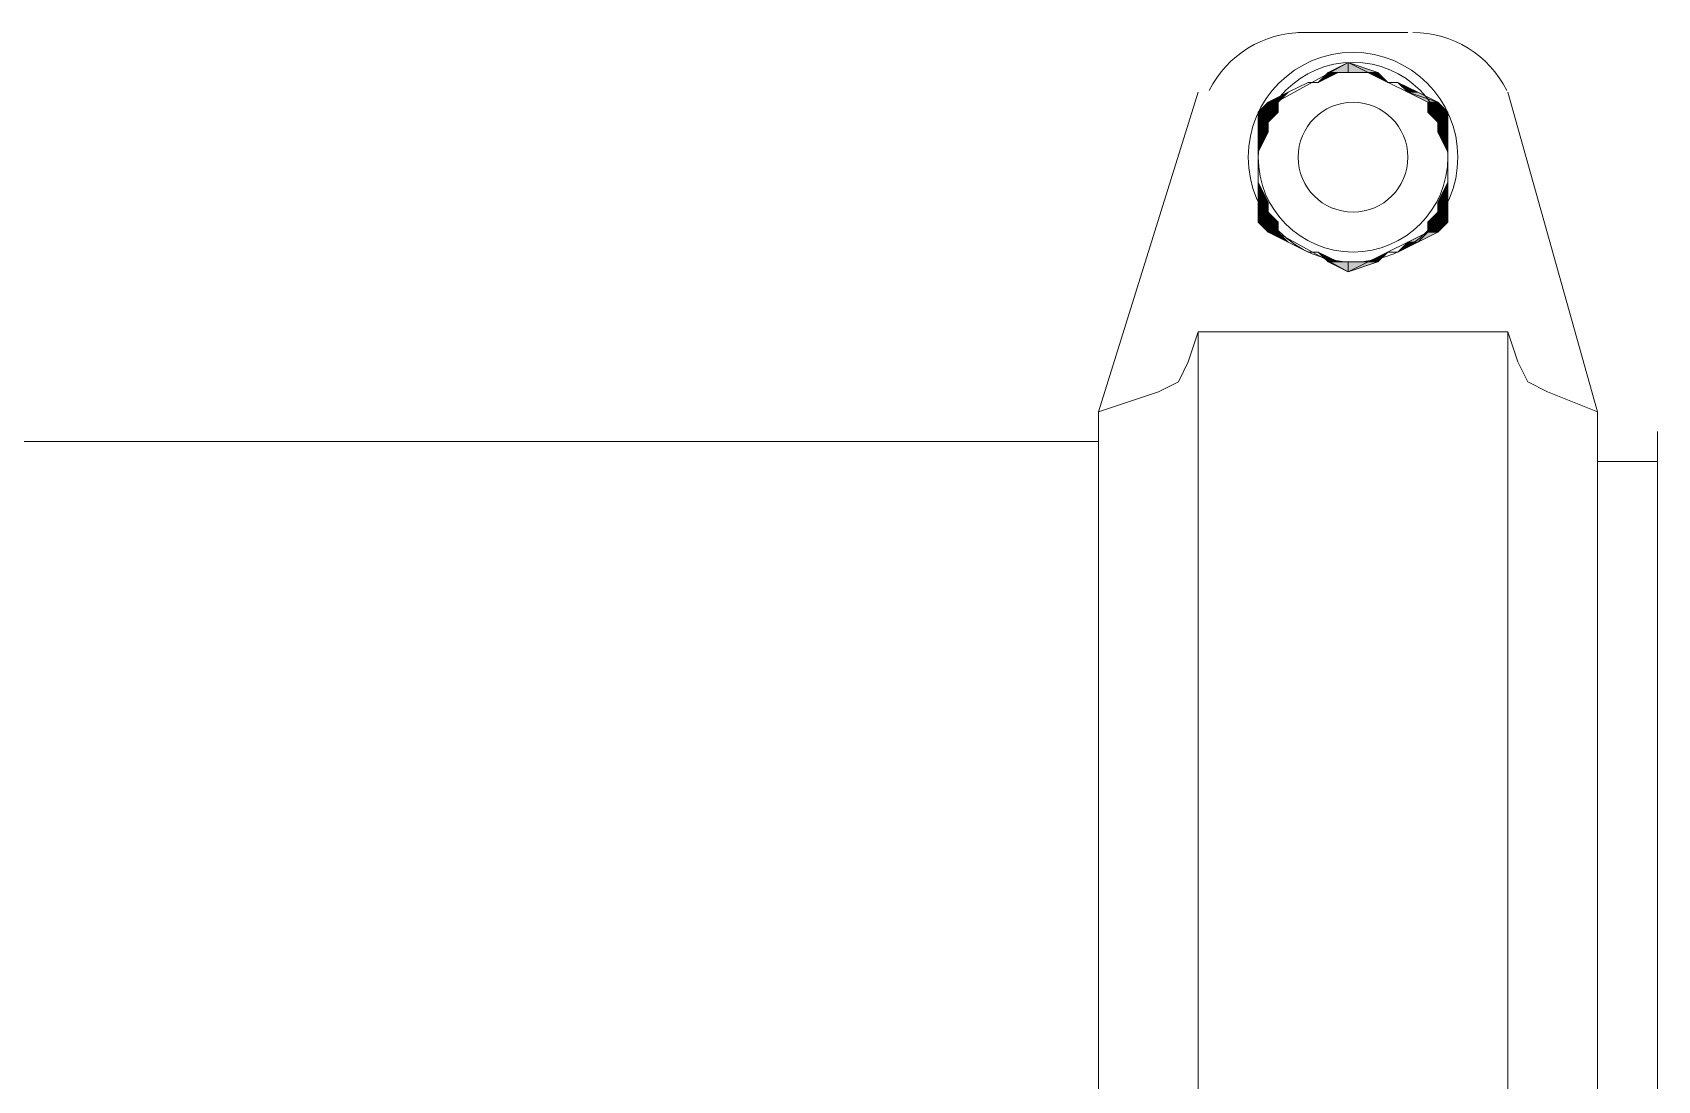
# Model space of a CAD drawing. Header units: millimetres. Extents: x 596 to 768, y 309 to 423.
# Drawn here: x 690.6721 to 690.8154, y 407.4716 to 407.564 of the extents above; entities that cross this region are included whole.
import ezdxf

# ---------------------------------------------------------------- set-up
doc = ezdxf.new("R2010")
doc.units = ezdxf.units.MM
doc.layers.add('1- 3', color=3, linetype='Continuous')

# ---------------------------------------------------------------- blocks, each defined once
blk = doc.blocks.new('CTOBOM')
h = blk.add_hatch(color=0)
h.dxf.hatch_style = 2
h.paths.add_polyline_path([(5.54469, -0.54119), (5.54557, -0.53855), (5.54557, -0.53943)])
h.paths.add_polyline_path([(5.54469, -0.54031), (5.54469, -0.54119), (5.54557, -0.53855)])
h = blk.add_hatch(color=0)
h.dxf.hatch_style = 2
h.paths.add_polyline_path([(5.54557, -0.53943), (5.54645, -0.53767), (5.54645, -0.53943)])
h.paths.add_polyline_path([(5.54557, -0.53855), (5.54557, -0.53943), (5.54645, -0.53767)])
h = blk.add_hatch(color=0)
h.dxf.hatch_style = 2
h.paths.add_polyline_path([(5.54645, -0.53943), (5.54733, -0.53767), (5.54733, -0.53855)])
h.paths.add_polyline_path([(5.54645, -0.53767), (5.54645, -0.53943), (5.54733, -0.53767)])
h = blk.add_hatch(color=0)
h.dxf.hatch_style = 2
h.paths.add_polyline_path([(5.54733, -0.53855), (5.54821, -0.53767), (5.54821, -0.53855)])
h.paths.add_polyline_path([(5.54733, -0.53767), (5.54733, -0.53855), (5.54821, -0.53767)])
h = blk.add_hatch(color=0)
h.dxf.hatch_style = 2
h.paths.add_polyline_path([(5.54997, -0.53767), (5.54821, -0.53855), (5.54821, -0.53767)])
edge = h.paths.add_edge_path()
edge.add_spline(control_points=[(5.54997, -0.53767), (5.54997, -0.53767), (5.54997, -0.53767), (5.54997, -0.53767), (5.54997, -0.53767), (5.54821, -0.53855), (5.54821, -0.53855), (5.54821, -0.53855), (5.54997, -0.53767), (5.54997, -0.53767)], knot_values=[0, 0, 0, 0, 1, 1, 1, 2, 2, 2, 3, 3, 3, 3], degree=3, periodic=0)
h = blk.add_hatch(color=0)
h.dxf.hatch_style = 2
h.paths.add_polyline_path([(5.55261, -0.53767), (5.55437, -0.53767), (5.55437, -0.53855)])
edge = h.paths.add_edge_path()
edge.add_spline(control_points=[(5.55437, -0.53767), (5.55437, -0.53767), (5.55261, -0.53767), (5.55261, -0.53767), (5.55261, -0.53767), (5.55437, -0.53767), (5.55437, -0.53767)], knot_values=[0, 0, 0, 0, 1, 1, 1, 2, 2, 2, 2], degree=3, periodic=0)
h = blk.add_hatch(color=0)
h.dxf.hatch_style = 2
h.paths.add_polyline_path([(5.55437, -0.53855), (5.55525, -0.53767), (5.55525, -0.53855)])
h.paths.add_polyline_path([(5.55437, -0.53767), (5.55437, -0.53855), (5.55525, -0.53767)])
h = blk.add_hatch(color=0)
h.dxf.hatch_style = 2
h.paths.add_polyline_path([(5.55525, -0.53855), (5.55613, -0.53767), (5.55613, -0.53943)])
h.paths.add_polyline_path([(5.55525, -0.53767), (5.55525, -0.53855), (5.55613, -0.53767)])
h = blk.add_hatch(color=0)
h.dxf.hatch_style = 2
h.paths.add_polyline_path([(5.55613, -0.53943), (5.55701, -0.53855), (5.55701, -0.53943)])
h.paths.add_polyline_path([(5.55613, -0.53767), (5.55613, -0.53943), (5.55701, -0.53855)])
h = blk.add_hatch(color=0)
h.dxf.hatch_style = 2
h.paths.add_polyline_path([(5.55701, -0.53943), (5.55789, -0.54031), (5.55789, -0.54119)])
h.paths.add_polyline_path([(5.55701, -0.53855), (5.55701, -0.53943), (5.55789, -0.54031)])
h = blk.add_hatch(color=0)
h.dxf.hatch_style = 2
h.paths.add_polyline_path([(5.54381, -0.54207), (5.54469, -0.54031), (5.54469, -0.54119)])
h = blk.add_hatch(color=0)
h.dxf.hatch_style = 2
h.paths.add_polyline_path([(5.55789, -0.54119), (5.55789, -0.54031), (5.55877, -0.54207)])
h = blk.add_hatch(color=0)
h.dxf.hatch_style = 2
h.paths.add_polyline_path([(5.54381, -0.54295), (5.54293, -0.54471), (5.54293, -0.54383)])
edge = h.paths.add_edge_path()
edge.add_spline(control_points=[(5.54381, -0.54295), (5.54381, -0.54295), (5.54381, -0.54295), (5.54381, -0.54295), (5.54381, -0.54295), (5.54293, -0.54471), (5.54293, -0.54471), (5.54293, -0.54471), (5.54381, -0.54295), (5.54381, -0.54295)], knot_values=[0, 0, 0, 0, 1, 1, 1, 2, 2, 2, 3, 3, 3, 3], degree=3, periodic=0)
h = blk.add_hatch(color=0)
h.dxf.hatch_style = 2
h.paths.add_polyline_path([(5.55877, -0.54295), (5.55965, -0.54383), (5.55965, -0.54471)])
edge = h.paths.add_edge_path()
edge.add_spline(control_points=[(5.55965, -0.54383), (5.55965, -0.54383), (5.55877, -0.54295), (5.55877, -0.54295), (5.55877, -0.54295), (5.55965, -0.54383), (5.55965, -0.54383)], knot_values=[0, 0, 0, 0, 1, 1, 1, 2, 2, 2, 2], degree=3, periodic=0)
h = blk.add_hatch(color=0)
h.dxf.hatch_style = 2
h.paths.add_polyline_path([(5.54205, -0.54647), (5.54293, -0.54647), (5.54293, -0.54823)])
h.paths.add_polyline_path([(5.54293, -0.54383), (5.54205, -0.54647), (5.54293, -0.54647)])
h = blk.add_hatch(color=0)
h.dxf.hatch_style = 2
h.paths.add_polyline_path([(5.55965, -0.54647), (5.56053, -0.54647), (5.55965, -0.54383)])
h.paths.add_polyline_path([(5.55965, -0.54823), (5.55965, -0.54647), (5.56053, -0.54647)])
h = blk.add_hatch(color=0)
h.dxf.hatch_style = 2
h.paths.add_polyline_path([(5.54381, -0.54911), (5.54293, -0.54823), (5.54293, -0.54735)])
edge = h.paths.add_edge_path()
edge.add_spline(control_points=[(5.54381, -0.54911), (5.54381, -0.54911), (5.54381, -0.54911), (5.54381, -0.54911), (5.54381, -0.54911), (5.54293, -0.54823), (5.54293, -0.54823), (5.54293, -0.54823), (5.54381, -0.54911), (5.54381, -0.54911)], knot_values=[0, 0, 0, 0, 1, 1, 1, 2, 2, 2, 3, 3, 3, 3], degree=3, periodic=0)
h = blk.add_hatch(color=0)
h.dxf.hatch_style = 2
h.paths.add_polyline_path([(5.55877, -0.54911), (5.55965, -0.54735), (5.55965, -0.54823)])
edge = h.paths.add_edge_path()
edge.add_spline(control_points=[(5.55965, -0.54735), (5.55965, -0.54735), (5.55877, -0.54911), (5.55877, -0.54911), (5.55877, -0.54911), (5.55965, -0.54735), (5.55965, -0.54735)], knot_values=[0, 0, 0, 0, 1, 1, 1, 2, 2, 2, 2], degree=3, periodic=0)
h = blk.add_hatch(color=0)
h.dxf.hatch_style = 2
h.paths.add_polyline_path([(5.54469, -0.55175), (5.54557, -0.55263), (5.54557, -0.55351)])
edge = h.paths.add_edge_path()
edge.add_spline(control_points=[(5.54557, -0.55263), (5.54557, -0.55263), (5.54469, -0.55175), (5.54469, -0.55175), (5.54469, -0.55175), (5.54557, -0.55263), (5.54557, -0.55263)], knot_values=[0, 0, 0, 0, 1, 1, 1, 2, 2, 2, 2], degree=3, periodic=0)
h = blk.add_hatch(color=0)
h.dxf.hatch_style = 2
h.paths.add_polyline_path([(5.54557, -0.55351), (5.54645, -0.55263), (5.54645, -0.55439)])
h.paths.add_polyline_path([(5.54557, -0.55263), (5.54557, -0.55351), (5.54645, -0.55263)])
h = blk.add_hatch(color=0)
h.dxf.hatch_style = 2
h.paths.add_polyline_path([(5.54645, -0.55439), (5.54733, -0.55351), (5.54733, -0.55439)])
h.paths.add_polyline_path([(5.54645, -0.55263), (5.54645, -0.55439), (5.54733, -0.55351)])
h = blk.add_hatch(color=0)
h.dxf.hatch_style = 2
h.paths.add_polyline_path([(5.55525, -0.55439), (5.55613, -0.55263), (5.55613, -0.55439)])
h.paths.add_polyline_path([(5.55525, -0.55351), (5.55525, -0.55439), (5.55613, -0.55263)])
h = blk.add_hatch(color=0)
h.dxf.hatch_style = 2
h.paths.add_polyline_path([(5.55613, -0.55439), (5.55701, -0.55263), (5.55701, -0.55351)])
h.paths.add_polyline_path([(5.55613, -0.55263), (5.55613, -0.55439), (5.55701, -0.55263)])
h = blk.add_hatch(color=0)
h.dxf.hatch_style = 2
h.paths.add_polyline_path([(5.55789, -0.55175), (5.55701, -0.55351), (5.55701, -0.55263)])
edge = h.paths.add_edge_path()
edge.add_spline(control_points=[(5.55789, -0.55175), (5.55789, -0.55175), (5.55789, -0.55175), (5.55789, -0.55175), (5.55789, -0.55175), (5.55701, -0.55351), (5.55701, -0.55351), (5.55701, -0.55351), (5.55789, -0.55175), (5.55789, -0.55175)], knot_values=[0, 0, 0, 0, 1, 1, 1, 2, 2, 2, 3, 3, 3, 3], degree=3, periodic=0)
h = blk.add_hatch(color=0)
h.dxf.hatch_style = 2
h.paths.add_polyline_path([(5.54733, -0.55439), (5.54821, -0.55351), (5.54821, -0.55439)])
h.paths.add_polyline_path([(5.54733, -0.55351), (5.54733, -0.55439), (5.54821, -0.55351)])
h = blk.add_hatch(color=0)
h.dxf.hatch_style = 2
h.paths.add_polyline_path([(5.54997, -0.55439), (5.54821, -0.55439), (5.54821, -0.55351)])
edge = h.paths.add_edge_path()
edge.add_spline(control_points=[(5.54997, -0.55439), (5.54997, -0.55439), (5.54997, -0.55439), (5.54997, -0.55439), (5.54997, -0.55439), (5.54821, -0.55439), (5.54821, -0.55439), (5.54821, -0.55439), (5.54997, -0.55439), (5.54997, -0.55439)], knot_values=[0, 0, 0, 0, 1, 1, 1, 2, 2, 2, 3, 3, 3, 3], degree=3, periodic=0)
h = blk.add_hatch(color=0)
h.dxf.hatch_style = 2
h.paths.add_polyline_path([(5.55261, -0.55439), (5.55437, -0.55351), (5.55437, -0.55439)])
edge = h.paths.add_edge_path()
edge.add_spline(control_points=[(5.55437, -0.55351), (5.55437, -0.55351), (5.55261, -0.55439), (5.55261, -0.55439), (5.55261, -0.55439), (5.55437, -0.55351), (5.55437, -0.55351)], knot_values=[0, 0, 0, 0, 1, 1, 1, 2, 2, 2, 2], degree=3, periodic=0)
h = blk.add_hatch(color=0)
h.dxf.hatch_style = 2
h.paths.add_polyline_path([(5.55437, -0.55439), (5.55525, -0.55351), (5.55525, -0.55439)])
h.paths.add_polyline_path([(5.55437, -0.55351), (5.55437, -0.55439), (5.55525, -0.55351)])
at = {"color": 0, "lineweight": 20}
for p, q in [((5.57461, -0.51918), (5.68903, -0.51918)), ((5.57725, -0.52446), (5.57725, -0.51918)), ((5.54469, -0.53239), (5.57285, -0.52446)), ((5.57109, -0.52887), (5.57285, -0.52446)), ((5.57285, -0.52446), (5.69167, -0.52446)), ((5.57461, -0.52446), (5.68903, -0.52446)), ((5.57021, -0.53063), (5.57109, -0.52887)), ((5.56581, -0.53239), (5.56845, -0.53151)), ((5.56845, -0.53151), (5.57021, -0.53063)), ((5.56581, -0.55967), (5.56581, -0.53239)), ((5.69871, -0.53239), (5.56581, -0.53239)), ((5.54645, -0.53767), (5.54205, -0.54647)), ((5.55613, -0.53767), (5.54645, -0.53767)), ((5.56053, -0.54647), (5.55613, -0.53767)), ((5.53941, -0.55087), (5.53941, -0.54119)), ((5.54205, -0.54647), (5.54645, -0.55439)), ((5.55613, -0.55439), (5.56053, -0.54647)), ((5.54645, -0.55439), (5.55613, -0.55439)), ((5.54469, -0.55967), (5.57285, -0.56847)), ((5.56845, -0.56055), (5.56581, -0.55967)), ((5.56581, -0.55967), (5.69871, -0.55967)), ((5.57021, -0.56143), (5.56845, -0.56055)), ((5.57109, -0.56319), (5.57021, -0.56143)), ((5.57285, -0.56847), (5.57109, -0.56319)), ((5.57285, -0.56847), (5.69167, -0.56847)), ((5.68903, -0.56847), (5.57461, -0.56847)), ((5.68903, -0.56847), (5.57461, -0.56847))]:
    blk.add_line(p, q, dxfattribs=at)
at = {"color": 0, "lineweight": 0}
for p, q in [((5.54469, -0.54119), (5.54557, -0.53855)), ((5.54469, -0.54119), (5.54557, -0.53855)), ((5.54557, -0.53855), (5.54469, -0.54031)), ((5.54469, -0.54119), (5.54557, -0.53855)), ((5.54469, -0.54119), (5.54557, -0.53855)), ((5.54557, -0.53855), (5.54469, -0.54031)), ((5.54557, -0.53943), (5.54645, -0.53767)), ((5.54557, -0.53943), (5.54645, -0.53767)), ((5.54645, -0.53767), (5.54557, -0.53855)), ((5.54557, -0.53943), (5.54645, -0.53767)), ((5.54557, -0.53943), (5.54645, -0.53767)), ((5.54645, -0.53767), (5.54557, -0.53855)), ((5.54557, -0.53855), (5.54557, -0.53943)), ((5.54557, -0.53855), (5.54557, -0.53943)), ((5.54557, -0.53855), (5.54557, -0.53943)), ((5.54557, -0.53855), (5.54557, -0.53943)), ((5.54645, -0.53767), (5.54645, -0.53943)), ((5.54645, -0.53767), (5.54645, -0.53943)), ((5.54645, -0.53943), (5.54733, -0.53767)), ((5.54645, -0.53767), (5.54645, -0.53943)), ((5.54645, -0.53943), (5.54733, -0.53767)), ((5.54733, -0.53767), (5.54645, -0.53767)), ((5.54645, -0.53943), (5.54733, -0.53767)), ((5.54645, -0.53767), (5.54645, -0.53943)), ((5.54645, -0.53943), (5.54733, -0.53767)), ((5.54733, -0.53767), (5.54645, -0.53767)), ((5.54733, -0.53855), (5.54645, -0.53943)), ((5.54733, -0.53855), (5.54645, -0.53943)), ((5.54733, -0.53767), (5.54733, -0.53855)), ((5.54733, -0.53767), (5.54733, -0.53855)), ((5.54733, -0.53855), (5.54821, -0.53767)), ((5.54733, -0.53767), (5.54733, -0.53855)), ((5.54733, -0.53855), (5.54821, -0.53767)), ((5.54821, -0.53767), (5.54733, -0.53767)), ((5.54733, -0.53855), (5.54821, -0.53767)), ((5.54733, -0.53767), (5.54733, -0.53855)), ((5.54733, -0.53855), (5.54821, -0.53767)), ((5.54821, -0.53767), (5.54733, -0.53767)), ((5.54821, -0.53855), (5.54733, -0.53855)), ((5.54821, -0.53855), (5.54733, -0.53855)), ((5.54821, -0.53767), (5.54821, -0.53855)), ((5.54821, -0.53767), (5.54821, -0.53855)), ((5.54997, -0.53767), (5.54821, -0.53855)), ((5.54821, -0.53855), (5.54821, -0.53767)), ((5.54821, -0.53767), (5.54997, -0.53767)), ((5.54997, -0.53767), (5.54821, -0.53855)), ((5.54821, -0.53855), (5.54821, -0.53767)), ((5.54821, -0.53767), (5.54997, -0.53767)), ((5.55261, -0.53767), (5.55437, -0.53767)), ((5.55437, -0.53855), (5.55261, -0.53767)), ((5.55261, -0.53767), (5.55437, -0.53767)), ((5.55437, -0.53855), (5.55261, -0.53767)), ((5.55437, -0.53767), (5.55437, -0.53855)), ((5.55437, -0.53767), (5.55437, -0.53855)), ((5.55437, -0.53855), (5.55525, -0.53767)), ((5.55437, -0.53767), (5.55437, -0.53855)), ((5.55437, -0.53855), (5.55525, -0.53767)), ((5.55525, -0.53767), (5.55437, -0.53767)), ((5.55437, -0.53855), (5.55525, -0.53767)), ((5.55437, -0.53767), (5.55437, -0.53855)), ((5.55437, -0.53855), (5.55525, -0.53767)), ((5.55525, -0.53767), (5.55437, -0.53767)), ((5.55525, -0.53855), (5.55437, -0.53855)), ((5.55525, -0.53855), (5.55437, -0.53855)), ((5.55525, -0.53767), (5.55525, -0.53855)), ((5.55525, -0.53767), (5.55525, -0.53855)), ((5.55525, -0.53855), (5.55613, -0.53767)), ((5.55525, -0.53767), (5.55525, -0.53855)), ((5.55525, -0.53855), (5.55613, -0.53767)), ((5.55613, -0.53767), (5.55525, -0.53767)), ((5.55525, -0.53855), (5.55613, -0.53767)), ((5.55525, -0.53767), (5.55525, -0.53855)), ((5.55525, -0.53855), (5.55613, -0.53767)), ((5.55613, -0.53767), (5.55525, -0.53767)), ((5.55613, -0.53943), (5.55525, -0.53855)), ((5.55613, -0.53943), (5.55525, -0.53855)), ((5.55613, -0.53767), (5.55613, -0.53943)), ((5.55613, -0.53767), (5.55613, -0.53943)), ((5.55613, -0.53767), (5.55613, -0.53943)), ((5.55701, -0.53855), (5.55613, -0.53767)), ((5.55613, -0.53767), (5.55613, -0.53943)), ((5.55701, -0.53855), (5.55613, -0.53767)), ((5.55613, -0.53943), (5.55701, -0.53855)), ((5.55613, -0.53943), (5.55701, -0.53855)), ((5.55613, -0.53943), (5.55701, -0.53855)), ((5.55613, -0.53943), (5.55701, -0.53855)), ((5.55701, -0.53855), (5.55701, -0.53943)), ((5.55701, -0.53855), (5.55701, -0.53943)), ((5.55701, -0.53855), (5.55701, -0.53943)), ((5.55789, -0.54031), (5.55701, -0.53855)), ((5.55701, -0.53855), (5.55701, -0.53943)), ((5.55789, -0.54031), (5.55701, -0.53855)), ((5.54557, -0.53943), (5.54469, -0.54119)), ((5.54557, -0.53943), (5.54469, -0.54119)), ((5.54645, -0.53943), (5.54557, -0.53943)), ((5.54645, -0.53943), (5.54557, -0.53943)), ((5.55701, -0.53943), (5.55613, -0.53943)), ((5.55701, -0.53943), (5.55613, -0.53943)), ((5.55701, -0.53943), (5.55789, -0.54031)), ((5.55789, -0.54119), (5.55701, -0.53943)), ((5.55701, -0.53943), (5.55789, -0.54031)), ((5.55701, -0.53943), (5.55789, -0.54031)), ((5.55789, -0.54119), (5.55701, -0.53943)), ((5.55701, -0.53943), (5.55789, -0.54031)), ((5.54381, -0.54207), (5.54469, -0.54031)), ((5.54381, -0.54207), (5.54469, -0.54031)), ((5.54469, -0.54119), (5.54381, -0.54207)), ((5.54469, -0.54119), (5.54381, -0.54207)), ((5.54469, -0.54031), (5.54469, -0.54119)), ((5.54469, -0.54031), (5.54469, -0.54119)), ((5.54469, -0.54031), (5.54469, -0.54119)), ((5.54469, -0.54031), (5.54469, -0.54119)), ((5.55789, -0.54031), (5.55789, -0.54119)), ((5.55789, -0.54031), (5.55789, -0.54119)), ((5.55789, -0.54119), (5.55789, -0.54031)), ((5.55789, -0.54031), (5.55877, -0.54207)), ((5.55789, -0.54119), (5.55789, -0.54031)), ((5.55789, -0.54031), (5.55877, -0.54207)), ((5.55877, -0.54207), (5.55789, -0.54119)), ((5.55877, -0.54207), (5.55789, -0.54119)), ((5.54381, -0.54295), (5.54293, -0.54471)), ((5.54293, -0.54383), (5.54381, -0.54295)), ((5.54381, -0.54295), (5.54293, -0.54471)), ((5.54293, -0.54383), (5.54381, -0.54295)), ((5.55877, -0.54295), (5.55965, -0.54383)), ((5.55965, -0.54471), (5.55877, -0.54295)), ((5.55877, -0.54295), (5.55965, -0.54383)), ((5.55965, -0.54471), (5.55877, -0.54295)), ((5.54293, -0.54383), (5.54205, -0.54647)), ((5.54293, -0.54383), (5.54205, -0.54647)), ((5.54293, -0.54647), (5.54293, -0.54383)), ((5.54293, -0.54647), (5.54293, -0.54383)), ((5.54293, -0.54647), (5.54293, -0.54383)), ((5.54293, -0.54383), (5.54293, -0.54471)), ((5.54293, -0.54647), (5.54293, -0.54383)), ((5.54293, -0.54383), (5.54293, -0.54471)), ((5.54293, -0.54471), (5.54293, -0.54383)), ((5.54293, -0.54471), (5.54293, -0.54383)), ((5.55965, -0.54383), (5.55965, -0.54471)), ((5.55965, -0.54383), (5.55965, -0.54471)), ((5.56053, -0.54647), (5.55965, -0.54383)), ((5.55965, -0.54383), (5.55965, -0.54647)), ((5.56053, -0.54647), (5.55965, -0.54383)), ((5.55965, -0.54383), (5.55965, -0.54647)), ((5.55965, -0.54471), (5.55965, -0.54383)), ((5.55965, -0.54383), (5.55965, -0.54647)), ((5.55965, -0.54471), (5.55965, -0.54383)), ((5.55965, -0.54383), (5.55965, -0.54647)), ((5.54293, -0.54471), (5.54293, -0.54647)), ((5.54293, -0.54471), (5.54293, -0.54647)), ((5.55965, -0.54647), (5.55965, -0.54471)), ((5.55965, -0.54647), (5.55965, -0.54471)), ((5.54205, -0.54647), (5.54293, -0.54647)), ((5.54293, -0.54823), (5.54205, -0.54647)), ((5.54205, -0.54647), (5.54293, -0.54647)), ((5.54205, -0.54647), (5.54293, -0.54647)), ((5.54293, -0.54823), (5.54205, -0.54647)), ((5.54205, -0.54647), (5.54293, -0.54647)), ((5.54293, -0.54647), (5.54293, -0.54823)), ((5.54293, -0.54647), (5.54293, -0.54823)), ((5.54293, -0.54823), (5.54293, -0.54647)), ((5.54293, -0.54647), (5.54293, -0.54735)), ((5.54293, -0.54823), (5.54293, -0.54647)), ((5.54293, -0.54647), (5.54293, -0.54735)), ((5.55965, -0.54647), (5.56053, -0.54647)), ((5.55965, -0.54823), (5.55965, -0.54647)), ((5.55965, -0.54647), (5.56053, -0.54647)), ((5.56053, -0.54647), (5.55965, -0.54823)), ((5.55965, -0.54647), (5.56053, -0.54647)), ((5.55965, -0.54823), (5.55965, -0.54647)), ((5.55965, -0.54647), (5.56053, -0.54647)), ((5.56053, -0.54647), (5.55965, -0.54823)), ((5.55965, -0.54647), (5.55965, -0.54823)), ((5.55965, -0.54735), (5.55965, -0.54647)), ((5.55965, -0.54647), (5.55965, -0.54823)), ((5.55965, -0.54735), (5.55965, -0.54647)), ((5.54293, -0.54735), (5.54293, -0.54823)), ((5.54293, -0.54735), (5.54293, -0.54823)), ((5.54293, -0.54823), (5.54293, -0.54735)), ((5.54293, -0.54735), (5.54381, -0.54911)), ((5.54293, -0.54823), (5.54293, -0.54735)), ((5.54293, -0.54735), (5.54381, -0.54911)), ((5.54381, -0.54911), (5.54293, -0.54823)), ((5.54381, -0.54911), (5.54293, -0.54823)), ((5.55877, -0.54911), (5.55965, -0.54735)), ((5.55877, -0.54911), (5.55965, -0.54735)), ((5.55965, -0.54823), (5.55877, -0.54911)), ((5.55965, -0.54823), (5.55877, -0.54911)), ((5.55965, -0.54735), (5.55965, -0.54823)), ((5.55965, -0.54735), (5.55965, -0.54823)), ((5.55965, -0.54823), (5.55965, -0.54735)), ((5.55965, -0.54823), (5.55965, -0.54735)), ((5.54469, -0.55175), (5.54557, -0.55263)), ((5.54557, -0.55351), (5.54469, -0.55175)), ((5.54469, -0.55175), (5.54557, -0.55263)), ((5.54557, -0.55351), (5.54469, -0.55175)), ((5.54557, -0.55263), (5.54557, -0.55351)), ((5.54557, -0.55263), (5.54557, -0.55351)), ((5.54557, -0.55351), (5.54645, -0.55263)), ((5.54557, -0.55263), (5.54557, -0.55351)), ((5.54557, -0.55351), (5.54645, -0.55263)), ((5.54645, -0.55263), (5.54557, -0.55263)), ((5.54557, -0.55351), (5.54645, -0.55263)), ((5.54557, -0.55263), (5.54557, -0.55351)), ((5.54557, -0.55351), (5.54645, -0.55263)), ((5.54645, -0.55263), (5.54557, -0.55263)), ((5.54645, -0.55263), (5.54645, -0.55439)), ((5.54645, -0.55263), (5.54645, -0.55439)), ((5.54645, -0.55263), (5.54645, -0.55439)), ((5.54733, -0.55351), (5.54645, -0.55263)), ((5.54645, -0.55263), (5.54645, -0.55439)), ((5.54733, -0.55351), (5.54645, -0.55263)), ((5.55525, -0.55439), (5.55613, -0.55263)), ((5.55525, -0.55439), (5.55613, -0.55263)), ((5.55613, -0.55263), (5.55525, -0.55351)), ((5.55525, -0.55439), (5.55613, -0.55263)), ((5.55525, -0.55439), (5.55613, -0.55263)), ((5.55613, -0.55263), (5.55525, -0.55351)), ((5.55613, -0.55263), (5.55613, -0.55439)), ((5.55613, -0.55263), (5.55613, -0.55439)), ((5.55613, -0.55439), (5.55701, -0.55263)), ((5.55613, -0.55263), (5.55613, -0.55439)), ((5.55613, -0.55439), (5.55701, -0.55263)), ((5.55701, -0.55263), (5.55613, -0.55263)), ((5.55613, -0.55439), (5.55701, -0.55263)), ((5.55613, -0.55263), (5.55613, -0.55439)), ((5.55613, -0.55439), (5.55701, -0.55263)), ((5.55701, -0.55263), (5.55613, -0.55263)), ((5.55789, -0.55175), (5.55701, -0.55351)), ((5.55701, -0.55263), (5.55789, -0.55175)), ((5.55789, -0.55175), (5.55701, -0.55351)), ((5.55701, -0.55263), (5.55789, -0.55175)), ((5.55701, -0.55263), (5.55701, -0.55351)), ((5.55701, -0.55263), (5.55701, -0.55351)), ((5.55701, -0.55351), (5.55701, -0.55263)), ((5.55701, -0.55351), (5.55701, -0.55263)), ((5.54645, -0.55439), (5.54557, -0.55351)), ((5.54645, -0.55439), (5.54557, -0.55351)), ((5.54645, -0.55439), (5.54733, -0.55351)), ((5.54645, -0.55439), (5.54733, -0.55351)), ((5.54645, -0.55439), (5.54733, -0.55351)), ((5.54645, -0.55439), (5.54733, -0.55351)), ((5.54733, -0.55439), (5.54645, -0.55439)), ((5.54733, -0.55439), (5.54645, -0.55439)), ((5.54733, -0.55351), (5.54733, -0.55439)), ((5.54733, -0.55351), (5.54733, -0.55439)), ((5.54733, -0.55439), (5.54821, -0.55351)), ((5.54733, -0.55351), (5.54733, -0.55439)), ((5.54733, -0.55439), (5.54821, -0.55351)), ((5.54821, -0.55351), (5.54733, -0.55351)), ((5.54733, -0.55439), (5.54821, -0.55351)), ((5.54733, -0.55351), (5.54733, -0.55439)), ((5.54733, -0.55439), (5.54821, -0.55351)), ((5.54821, -0.55351), (5.54733, -0.55351)), ((5.54821, -0.55439), (5.54733, -0.55439)), ((5.54821, -0.55439), (5.54733, -0.55439)), ((5.54821, -0.55351), (5.54821, -0.55439)), ((5.54821, -0.55351), (5.54821, -0.55439)), ((5.54821, -0.55439), (5.54821, -0.55351)), ((5.54821, -0.55351), (5.54997, -0.55439)), ((5.54821, -0.55439), (5.54821, -0.55351)), ((5.54821, -0.55351), (5.54997, -0.55439)), ((5.54997, -0.55439), (5.54821, -0.55439)), ((5.54997, -0.55439), (5.54821, -0.55439)), ((5.55261, -0.55439), (5.55437, -0.55351)), ((5.55261, -0.55439), (5.55437, -0.55351)), ((5.55437, -0.55439), (5.55261, -0.55439)), ((5.55437, -0.55439), (5.55261, -0.55439)), ((5.55437, -0.55351), (5.55437, -0.55439)), ((5.55437, -0.55351), (5.55437, -0.55439)), ((5.55437, -0.55439), (5.55525, -0.55351)), ((5.55437, -0.55351), (5.55437, -0.55439)), ((5.55437, -0.55439), (5.55525, -0.55351)), ((5.55525, -0.55351), (5.55437, -0.55351)), ((5.55437, -0.55439), (5.55525, -0.55351)), ((5.55437, -0.55351), (5.55437, -0.55439)), ((5.55437, -0.55439), (5.55525, -0.55351)), ((5.55525, -0.55351), (5.55437, -0.55351)), ((5.55525, -0.55439), (5.55437, -0.55439)), ((5.55525, -0.55439), (5.55437, -0.55439)), ((5.55525, -0.55351), (5.55525, -0.55439)), ((5.55525, -0.55351), (5.55525, -0.55439)), ((5.55525, -0.55351), (5.55525, -0.55439)), ((5.55525, -0.55351), (5.55525, -0.55439)), ((5.55613, -0.55439), (5.55525, -0.55439)), ((5.55613, -0.55439), (5.55525, -0.55439)), ((5.55701, -0.55351), (5.55613, -0.55439)), ((5.55701, -0.55351), (5.55613, -0.55439))]:
    blk.add_line(p, q, dxfattribs=at)
at = {"color": 0, "lineweight": 20}
blk.add_lwpolyline([(5.57549, -1.67389), (5.57549, -0.56847)], dxfattribs=at)
for points in [[(5.54453, -0.53248), (5.54139, -0.53404), (5.53941, -0.53724), (5.53941, -0.54075)], [(5.54453, -0.53248), (5.54139, -0.53404), (5.53941, -0.53724), (5.53941, -0.54075)], [(5.53941, -0.55043), (5.53941, -0.55393), (5.54139, -0.55713), (5.54453, -0.5587)]]:
    blk.add_open_spline(points, degree=3, dxfattribs=at)
for points in [[(5.55041, -0.53679), (5.54531, -0.53679), (5.54117, -0.54092), (5.54117, -0.54603), (5.54117, -0.55113), (5.54531, -0.55527), (5.55041, -0.55527), (5.55552, -0.55527), (5.55965, -0.55113), (5.55965, -0.54603), (5.55965, -0.54092), (5.55552, -0.53679), (5.55041, -0.53679)], [(5.55041, -0.53767), (5.54579, -0.53767), (5.54205, -0.54141), (5.54205, -0.54603), (5.54205, -0.55064), (5.54579, -0.55439), (5.55041, -0.55439), (5.55503, -0.55439), (5.55877, -0.55064), (5.55877, -0.54603), (5.55877, -0.54141), (5.55503, -0.53767), (5.55041, -0.53767)], [(5.55041, -0.54119), (5.54774, -0.54119), (5.54557, -0.54335), (5.54557, -0.54603), (5.54557, -0.5487), (5.54774, -0.55087), (5.55041, -0.55087), (5.55308, -0.55087), (5.55525, -0.5487), (5.55525, -0.54603), (5.55525, -0.54335), (5.55308, -0.54119), (5.55041, -0.54119)]]:
    blk.add_open_spline(points, degree=3, knots=[0, 0, 0, 0, 1, 1, 1, 2, 2, 2, 3, 3, 3, 4, 4, 4, 4], dxfattribs=at)
at = {"color": 0, "lineweight": 0}
for points in [[(5.54997, -0.53767), (5.54997, -0.53767), (5.54821, -0.53855), (5.54821, -0.53855)], [(5.54821, -0.53855), (5.54821, -0.53855), (5.54997, -0.53767), (5.54997, -0.53767)], [(5.54997, -0.53767), (5.54997, -0.53767), (5.54821, -0.53855), (5.54821, -0.53855)], [(5.54821, -0.53855), (5.54821, -0.53855), (5.54997, -0.53767), (5.54997, -0.53767)], [(5.54997, -0.53767), (5.54997, -0.53767), (5.55085, -0.53767), (5.55085, -0.53767)], [(5.55085, -0.53767), (5.55085, -0.53767), (5.54997, -0.53767), (5.54997, -0.53767)], [(5.54997, -0.53767), (5.54997, -0.53767), (5.55085, -0.53767), (5.55085, -0.53767)], [(5.55085, -0.53767), (5.55085, -0.53767), (5.54997, -0.53767), (5.54997, -0.53767)], [(5.55085, -0.53767), (5.55085, -0.53767), (5.55261, -0.53767), (5.55261, -0.53767)], [(5.55261, -0.53767), (5.55261, -0.53767), (5.55085, -0.53767), (5.55085, -0.53767)], [(5.55085, -0.53767), (5.55085, -0.53767), (5.55261, -0.53767), (5.55261, -0.53767)], [(5.55261, -0.53767), (5.55261, -0.53767), (5.55085, -0.53767), (5.55085, -0.53767)], [(5.55437, -0.53767), (5.55437, -0.53767), (5.55261, -0.53767), (5.55261, -0.53767)], [(5.55261, -0.53767), (5.55261, -0.53767), (5.55437, -0.53767), (5.55437, -0.53767)], [(5.55437, -0.53767), (5.55437, -0.53767), (5.55261, -0.53767), (5.55261, -0.53767)], [(5.55261, -0.53767), (5.55261, -0.53767), (5.55437, -0.53767), (5.55437, -0.53767)], [(5.54381, -0.54295), (5.54381, -0.54295), (5.54293, -0.54471), (5.54293, -0.54471)], [(5.54293, -0.54471), (5.54293, -0.54471), (5.54381, -0.54295), (5.54381, -0.54295)], [(5.54381, -0.54295), (5.54381, -0.54295), (5.54293, -0.54471), (5.54293, -0.54471)], [(5.54293, -0.54471), (5.54293, -0.54471), (5.54381, -0.54295), (5.54381, -0.54295)], [(5.54381, -0.54295), (5.54381, -0.54295), (5.54381, -0.54207), (5.54381, -0.54207)], [(5.54381, -0.54207), (5.54381, -0.54207), (5.54381, -0.54295), (5.54381, -0.54295)], [(5.54381, -0.54295), (5.54381, -0.54295), (5.54381, -0.54207), (5.54381, -0.54207)], [(5.54381, -0.54207), (5.54381, -0.54207), (5.54381, -0.54295), (5.54381, -0.54295)], [(5.55877, -0.54207), (5.55877, -0.54207), (5.55877, -0.54295), (5.55877, -0.54295)], [(5.55877, -0.54295), (5.55877, -0.54295), (5.55877, -0.54207), (5.55877, -0.54207)], [(5.55877, -0.54207), (5.55877, -0.54207), (5.55877, -0.54295), (5.55877, -0.54295)], [(5.55877, -0.54295), (5.55877, -0.54295), (5.55877, -0.54207), (5.55877, -0.54207)], [(5.55965, -0.54383), (5.55965, -0.54383), (5.55877, -0.54295), (5.55877, -0.54295)], [(5.55877, -0.54295), (5.55877, -0.54295), (5.55965, -0.54383), (5.55965, -0.54383)], [(5.55965, -0.54383), (5.55965, -0.54383), (5.55877, -0.54295), (5.55877, -0.54295)], [(5.55877, -0.54295), (5.55877, -0.54295), (5.55965, -0.54383), (5.55965, -0.54383)], [(5.54293, -0.54383), (5.54293, -0.54383), (5.54293, -0.54647), (5.54293, -0.54647)], [(5.54293, -0.54647), (5.54293, -0.54647), (5.54293, -0.54383), (5.54293, -0.54383)], [(5.54293, -0.54383), (5.54293, -0.54383), (5.54293, -0.54647), (5.54293, -0.54647)], [(5.54293, -0.54647), (5.54293, -0.54647), (5.54293, -0.54383), (5.54293, -0.54383)], [(5.55965, -0.54383), (5.55965, -0.54383), (5.55965, -0.54471), (5.55965, -0.54471)], [(5.55965, -0.54471), (5.55965, -0.54471), (5.55965, -0.54383), (5.55965, -0.54383)], [(5.55965, -0.54383), (5.55965, -0.54383), (5.55965, -0.54471), (5.55965, -0.54471)], [(5.55965, -0.54471), (5.55965, -0.54471), (5.55965, -0.54383), (5.55965, -0.54383)], [(5.55965, -0.54647), (5.55965, -0.54647), (5.55965, -0.54823), (5.55965, -0.54823)], [(5.55965, -0.54823), (5.55965, -0.54823), (5.55965, -0.54647), (5.55965, -0.54647)], [(5.55965, -0.54647), (5.55965, -0.54647), (5.55965, -0.54823), (5.55965, -0.54823)], [(5.55965, -0.54823), (5.55965, -0.54823), (5.55965, -0.54647), (5.55965, -0.54647)], [(5.54293, -0.54735), (5.54293, -0.54735), (5.54293, -0.54823), (5.54293, -0.54823)], [(5.54293, -0.54823), (5.54293, -0.54823), (5.54293, -0.54735), (5.54293, -0.54735)], [(5.54293, -0.54735), (5.54293, -0.54735), (5.54293, -0.54823), (5.54293, -0.54823)], [(5.54293, -0.54823), (5.54293, -0.54823), (5.54293, -0.54735), (5.54293, -0.54735)], [(5.54381, -0.54911), (5.54381, -0.54911), (5.54293, -0.54823), (5.54293, -0.54823)], [(5.54293, -0.54823), (5.54293, -0.54823), (5.54381, -0.54911), (5.54381, -0.54911)], [(5.54381, -0.54911), (5.54381, -0.54911), (5.54293, -0.54823), (5.54293, -0.54823)], [(5.54293, -0.54823), (5.54293, -0.54823), (5.54381, -0.54911), (5.54381, -0.54911)], [(5.55965, -0.54735), (5.55965, -0.54735), (5.55877, -0.54911), (5.55877, -0.54911)], [(5.55877, -0.54911), (5.55877, -0.54911), (5.55965, -0.54735), (5.55965, -0.54735)], [(5.55965, -0.54735), (5.55965, -0.54735), (5.55877, -0.54911), (5.55877, -0.54911)], [(5.55877, -0.54911), (5.55877, -0.54911), (5.55965, -0.54735), (5.55965, -0.54735)], [(5.54381, -0.54911), (5.54381, -0.54911), (5.54381, -0.54999), (5.54381, -0.54999)], [(5.54381, -0.54999), (5.54381, -0.54999), (5.54381, -0.54911), (5.54381, -0.54911)], [(5.54381, -0.54911), (5.54381, -0.54911), (5.54381, -0.54999), (5.54381, -0.54999)], [(5.54381, -0.54999), (5.54381, -0.54999), (5.54381, -0.54911), (5.54381, -0.54911)], [(5.54381, -0.54999), (5.54381, -0.54999), (5.54469, -0.55175), (5.54469, -0.55175)], [(5.54469, -0.55175), (5.54469, -0.55175), (5.54381, -0.54999), (5.54381, -0.54999)], [(5.54381, -0.54999), (5.54381, -0.54999), (5.54469, -0.55175), (5.54469, -0.55175)], [(5.54469, -0.55175), (5.54469, -0.55175), (5.54381, -0.54999), (5.54381, -0.54999)], [(5.55789, -0.55175), (5.55789, -0.55175), (5.55877, -0.54999), (5.55877, -0.54999)], [(5.55877, -0.54999), (5.55877, -0.54999), (5.55789, -0.55175), (5.55789, -0.55175)], [(5.55789, -0.55175), (5.55789, -0.55175), (5.55877, -0.54999), (5.55877, -0.54999)], [(5.55877, -0.54999), (5.55877, -0.54999), (5.55789, -0.55175), (5.55789, -0.55175)], [(5.55877, -0.54999), (5.55877, -0.54999), (5.55877, -0.54911), (5.55877, -0.54911)], [(5.55877, -0.54911), (5.55877, -0.54911), (5.55877, -0.54999), (5.55877, -0.54999)], [(5.55877, -0.54999), (5.55877, -0.54999), (5.55877, -0.54911), (5.55877, -0.54911)], [(5.55877, -0.54911), (5.55877, -0.54911), (5.55877, -0.54999), (5.55877, -0.54999)], [(5.54557, -0.55263), (5.54557, -0.55263), (5.54469, -0.55175), (5.54469, -0.55175)], [(5.54469, -0.55175), (5.54469, -0.55175), (5.54557, -0.55263), (5.54557, -0.55263)], [(5.54557, -0.55263), (5.54557, -0.55263), (5.54469, -0.55175), (5.54469, -0.55175)], [(5.54469, -0.55175), (5.54469, -0.55175), (5.54557, -0.55263), (5.54557, -0.55263)], [(5.55789, -0.55175), (5.55789, -0.55175), (5.55701, -0.55351), (5.55701, -0.55351)], [(5.55701, -0.55351), (5.55701, -0.55351), (5.55789, -0.55175), (5.55789, -0.55175)], [(5.55789, -0.55175), (5.55789, -0.55175), (5.55701, -0.55351), (5.55701, -0.55351)], [(5.55701, -0.55351), (5.55701, -0.55351), (5.55789, -0.55175), (5.55789, -0.55175)], [(5.54997, -0.55439), (5.54997, -0.55439), (5.54821, -0.55439), (5.54821, -0.55439)], [(5.54821, -0.55439), (5.54821, -0.55439), (5.54997, -0.55439), (5.54997, -0.55439)], [(5.54997, -0.55439), (5.54997, -0.55439), (5.54821, -0.55439), (5.54821, -0.55439)], [(5.54821, -0.55439), (5.54821, -0.55439), (5.54997, -0.55439), (5.54997, -0.55439)], [(5.54997, -0.55439), (5.54997, -0.55439), (5.55085, -0.55439), (5.55085, -0.55439)], [(5.55085, -0.55439), (5.55085, -0.55439), (5.54997, -0.55439), (5.54997, -0.55439)], [(5.54997, -0.55439), (5.54997, -0.55439), (5.55085, -0.55439), (5.55085, -0.55439)], [(5.55085, -0.55439), (5.55085, -0.55439), (5.54997, -0.55439), (5.54997, -0.55439)], [(5.55085, -0.55439), (5.55085, -0.55439), (5.55261, -0.55439), (5.55261, -0.55439)], [(5.55261, -0.55439), (5.55261, -0.55439), (5.55085, -0.55439), (5.55085, -0.55439)], [(5.55085, -0.55439), (5.55085, -0.55439), (5.55261, -0.55439), (5.55261, -0.55439)], [(5.55261, -0.55439), (5.55261, -0.55439), (5.55085, -0.55439), (5.55085, -0.55439)], [(5.55437, -0.55351), (5.55437, -0.55351), (5.55261, -0.55439), (5.55261, -0.55439)], [(5.55261, -0.55439), (5.55261, -0.55439), (5.55437, -0.55351), (5.55437, -0.55351)], [(5.55437, -0.55351), (5.55437, -0.55351), (5.55261, -0.55439), (5.55261, -0.55439)], [(5.55261, -0.55439), (5.55261, -0.55439), (5.55437, -0.55351), (5.55437, -0.55351)]]:
    blk.add_open_spline(points, degree=3, dxfattribs=at)

msp = doc.modelspace()

# ---------------------------------------------------------------- block references
at = {"layer": '1- 3', "rotation": 270}
msp.add_blockref('CTOBOM', (691.33455, 413.10343), dxfattribs=at)

doc.saveas('drawing.dxf')
